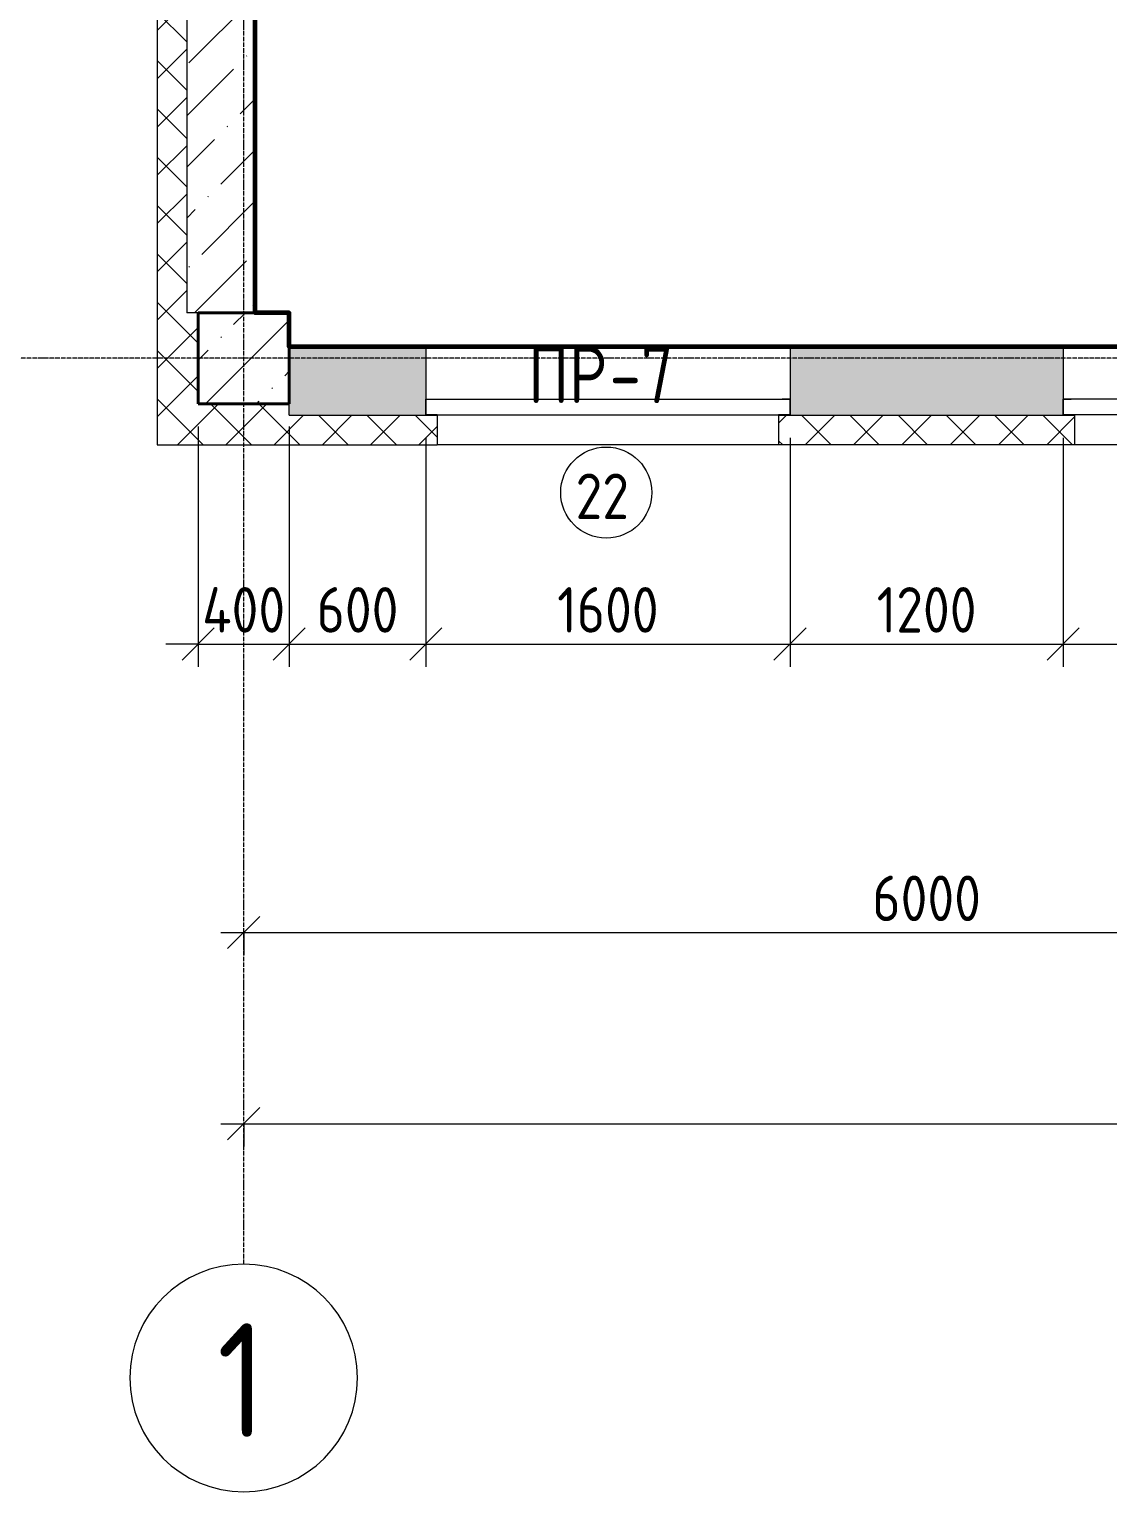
# Model space of a CAD drawing. Header units: millimetres. Extents: x -56773 to 221258, y -262288 to 26541.
# Drawn here: x -19258 to -14520, y -60839 to -54414 of the extents above; entities that cross this region are included whole.
import ezdxf

# ---------------------------------------------------------------- set-up
doc = ezdxf.new("R2010")
doc.units = ezdxf.units.MM
doc.linetypes.add('ADSK_Линия сетки', pattern=[25, 20, -2.5, 0, -2.5])
for name, color, linetype, lineweight in [('3.1 Штукатурка внешн стен для инвесторов', 5, 'Continuous', 60), ('_ Окна', 7, 'Continuous', 18), ('Марки', 7, 'Continuous', 20), ('Марки окон', 7, 'Continuous', 20), ('Несущие колонны', 7, 'Continuous', 18), ('Окна', 7, 'Continuous', 9), ('Оси', 7, 'Continuous', 9), ('Размеры', 7, 'Continuous', 9), ('Стены внутренние', 7, 'Continuous', 18), ('Стены наружные', 7, 'Continuous', 18), ('Стены несущие', 7, 'Continuous', 30), ('Стены отделка', 7, 'Continuous', 30), ('Стены штриховка', 7, 'Continuous', 9)]:
    doc.layers.add(name, color=color, linetype=linetype, lineweight=lineweight)
doc.styles.add('GOST Common', font='', dxfattribs={"width": 0.9, "height": 500})
doc.styles.add('GOST Common_2', font='', dxfattribs={"width": 0.9, "height": 250})
doc.styles.add('GOST Common_3', font='', dxfattribs={"width": 0.9, "height": 200})
doc.styles.add('GOST Common_5', font='', dxfattribs={"width": 0.85, "height": 250})
doc.styles.get('GOST Common').set_extended_font_data('GOST Common')
doc.styles.get('GOST Common_2').set_extended_font_data('GOST Common')
doc.styles.get('GOST Common_3').set_extended_font_data('GOST Common')
doc.styles.get('GOST Common_5').set_extended_font_data('GOST Common')
doc.dimstyles.new('ADSK_Основной_2_0', dxfattribs={"dimscale": 304.8, "dimtxt": 201.142999, "dimasz": 0.463911, "dimexe": 0.328084, "dimexo": 0.328084, "dimgap": 0.164042, "dimtad": 1, "dimdec": 3, "dimrnd": 0.001, "dimdsep": 46, "dimtxsty": 'GOST Common_3', "dimblk1": 'OBLIQUE', "dimblk2": 'OBLIQUE', "dimsah": 1, "dimcen": 0.09, "dimdle": 0.328084, "dimazin": 2, "dimtfac": 1, "dimtdec": 4, "dimtix": 1, "dimtmove": 0, "dimatfit": 3, "dimfxl": 1, "dimtvp": 1, "dimtolj": 1, "dimtzin": 0, "dimlwd": 20, "dimlwe": 20, "dimarcsym": 2})
pattern_1 = [(45, (1283.93, -48864.63), (84.18955, 308.69595), [396.875, -79.375, 3.353, -76.022])]
pattern_2 = [(45, (1283.93, -48864.63), (-106.066, 106.066), []), (135, (1283.93, -48864.63), (-106.066, -106.066), [])]

# ---------------------------------------------------------------- blocks, each defined once
blk = doc.blocks.new('ADSK_КолоннаЖБ_Прямоугольная - 400x400 мм-1807142-Кладочный план 1-го этажа')
at = {"layer": 'Несущие колонны', "lineweight": 40}
for p, q in [((-200, 200), (200, 200)), ((-200, -200), (-200, 200)), ((200, 200), (200, -200)), ((200, -200), (-200, -200))]:
    blk.add_line(p, q, dxfattribs=at)
blk = doc.blocks.new('ОКНО L03 _2СТ_RS - ОК-1_1600х2000h_противоударное-3556409-Кладочный план 1-го этажа')
at = {"layer": '_ Окна'}
for p, q in [((-838.1, 149), (761.9, 149)), ((-838.1, 149), (-838.1, 79)), ((-838.1, 149), (-833.1, 149)), ((761.9, 149), (756.9, 149)), ((761.9, 149), (761.9, 79)), ((-838.1, 79), (761.9, 79)), ((-838.1, 79), (-803.1, 79)), ((761.9, 79), (726.9, 79))]:
    blk.add_line(p, q, dxfattribs=at)
blk = doc.blocks.new('ОКНО L03 _2СТ_RS - ОК-1_1600х2000h_противоударное-3556404-Кладочный план 1-го этажа')
at = {"layer": '_ Окна'}
for p, q in [((-838.1, -79), (761.9, -79)), ((-838.1, -149), (-838.1, -79)), ((-838.1, -79), (-803.1, -79)), ((761.9, -79), (726.9, -79)), ((761.9, -149), (761.9, -79)), ((-838.1, -149), (761.9, -149)), ((-838.1, -149), (-833.1, -149)), ((761.9, -149), (756.9, -149))]:
    blk.add_line(p, q, dxfattribs=at)
blk = doc.blocks.new('Ось сетки - Круг_Ø10 мм-8259-Кладочный план 1-го этажа')
at = {"layer": 'Оси', "lineweight": 20}
for start, end in [(360, 180), (180, 360)]:
    blk.add_arc((0, 0), 5, start, end, dxfattribs=at)
blk = doc.blocks.new('_Oblique')
at = {"color": 0, "linetype": 'ByBlock', "lineweight": -2}
blk.add_line((-0.5, -0.5), (0.5, 0.5), dxfattribs=at)
blk = doc.blocks.new('*D4351')
at = {"layer": 'Defpoints', "color": 0, "lineweight": 25, "transparency": 16777216}
for p in [(-18316.1, -58281.9), (-12316.1, -58281.9), (-12316.1, -58381.9)]:
    blk.add_point(p, dxfattribs=at)
at = {"layer": 'Размеры', "color": 0, "lineweight": 20, "transparency": 16777216}
for p, q in [((-18416.1, -58381.9), (-12216.1, -58381.9)), ((-18316.1, -58381.9), (-18316.1, -58481.9)), ((-12316.1, -58381.9), (-12316.1, -58481.9))]:
    blk.add_line(p, q, dxfattribs=at)
at = {"layer": 'Размеры', "color": 0, "lineweight": 20, "transparency": 16777216, "xscale": 141.4, "yscale": 141.4, "zscale": 141.4, "rotation": 180}
blk.add_blockref('_Oblique', (-18316.1, -58381.9), dxfattribs=at)
at = {"layer": 'Размеры', "color": 0, "lineweight": 20, "transparency": 16777216, "xscale": 141.4, "yscale": 141.4, "zscale": 141.4}
blk.add_blockref('_Oblique', (-12316.1, -58381.9), dxfattribs=at)
at = {"layer": 'Размеры', "color": 0, "lineweight": 9, "transparency": 16777216, "insert": (-15316.1, -58231.9), "char_height": 200, "width": 605.475, "attachment_point": 5, "style": 'GOST Common_3'}
blk.add_mtext('\\A1;6000', dxfattribs=at)
blk = doc.blocks.new('*D4375')
at = {"layer": 'Defpoints', "color": 0, "lineweight": 25, "transparency": 16777216}
for p in [(-18316.1, -59121.9), (62883.9, -59121.9), (62883.9, -59221.9)]:
    blk.add_point(p, dxfattribs=at)
at = {"layer": 'Размеры', "color": 0, "lineweight": 20, "transparency": 16777216}
for p, q in [((-18416.1, -59221.9), (62983.9, -59221.9)), ((-18316.1, -59221.9), (-18316.1, -59321.9)), ((62883.9, -59221.9), (62883.9, -59321.9))]:
    blk.add_line(p, q, dxfattribs=at)
at = {"layer": 'Размеры', "color": 0, "lineweight": 20, "transparency": 16777216, "xscale": 141.4, "yscale": 141.4, "zscale": 141.4, "rotation": 180}
blk.add_blockref('_Oblique', (-18316.1, -59221.9), dxfattribs=at)
at = {"layer": 'Размеры', "color": 0, "lineweight": 20, "transparency": 16777216, "xscale": 141.4, "yscale": 141.4, "zscale": 141.4}
blk.add_blockref('_Oblique', (62883.9, -59221.9), dxfattribs=at)
at = {"layer": 'Размеры', "color": 0, "lineweight": 9, "transparency": 16777216, "insert": (22283.9, -59071.9), "char_height": 200, "width": 711.842, "attachment_point": 5, "style": 'GOST Common_3'}
blk.add_mtext('\\A1;81200', dxfattribs=at)
blk = doc.blocks.new('*D4294')
at = {"layer": 'Defpoints', "color": 0, "lineweight": 25, "transparency": 16777216}
for p in [(-18516.1, -56059.7), (-18116.1, -56059.7), (-18116.1, -57114.8)]:
    blk.add_point(p, dxfattribs=at)
at = {"layer": 'Размеры', "color": 0, "lineweight": 20, "transparency": 16777216}
for p, q in [((-18516.1, -56159.7), (-18516.1, -57214.8)), ((-18116.1, -56159.7), (-18116.1, -57214.8)), ((-18516.1, -57114.8), (-18657.5, -57114.8)), ((-18516.1, -57114.8), (-18116.1, -57114.8)), ((-18116.1, -57114.8), (-17974.7, -57114.8))]:
    blk.add_line(p, q, dxfattribs=at)
at = {"layer": 'Размеры', "color": 0, "lineweight": 20, "transparency": 16777216, "xscale": 141.4, "yscale": 141.4, "zscale": 141.4}
blk.add_blockref('_Oblique', (-18516.1, -57114.8), dxfattribs=at)
at = {"layer": 'Размеры', "color": 0, "lineweight": 20, "transparency": 16777216, "xscale": 141.4, "yscale": 141.4, "zscale": 141.4, "rotation": 180}
blk.add_blockref('_Oblique', (-18116.1, -57114.8), dxfattribs=at)
at = {"layer": 'Размеры', "color": 0, "lineweight": 9, "transparency": 16777216, "insert": (-18316.1, -56964.8), "char_height": 200, "width": 474.561, "attachment_point": 5, "style": 'GOST Common_3'}
blk.add_mtext('\\A1;400', dxfattribs=at)
blk = doc.blocks.new('*D4295')
at = {"layer": 'Defpoints', "color": 0, "lineweight": 25, "transparency": 16777216}
for p in [(-18116.1, -56059.7), (-17516.1, -56108.7), (-17516.1, -57114.8)]:
    blk.add_point(p, dxfattribs=at)
at = {"layer": 'Размеры', "color": 0, "lineweight": 20, "transparency": 16777216}
for p, q in [((-18116.1, -56159.7), (-18116.1, -57214.8)), ((-17516.1, -56208.7), (-17516.1, -57214.8)), ((-18216.1, -57114.8), (-17416.1, -57114.8))]:
    blk.add_line(p, q, dxfattribs=at)
at = {"layer": 'Размеры', "color": 0, "lineweight": 20, "transparency": 16777216, "xscale": 141.4, "yscale": 141.4, "zscale": 141.4, "rotation": 180}
blk.add_blockref('_Oblique', (-18116.1, -57114.8), dxfattribs=at)
at = {"layer": 'Размеры', "color": 0, "lineweight": 20, "transparency": 16777216, "xscale": 141.4, "yscale": 141.4, "zscale": 141.4}
blk.add_blockref('_Oblique', (-17516.1, -57114.8), dxfattribs=at)
at = {"layer": 'Размеры', "color": 0, "lineweight": 9, "transparency": 16777216, "insert": (-17816.1, -56964.8), "char_height": 200, "width": 454.106, "attachment_point": 5, "style": 'GOST Common_3'}
blk.add_mtext('\\A1;600', dxfattribs=at)
blk = doc.blocks.new('*D4296')
at = {"layer": 'Defpoints', "color": 0, "lineweight": 25, "transparency": 16777216}
for p in [(-17516.1, -56108.7), (-15916.1, -56108.7), (-15916.1, -57114.8)]:
    blk.add_point(p, dxfattribs=at)
at = {"layer": 'Размеры', "color": 0, "lineweight": 20, "transparency": 16777216}
for p, q in [((-17516.1, -56208.7), (-17516.1, -57214.8)), ((-15916.1, -56208.7), (-15916.1, -57214.8)), ((-17616.1, -57114.8), (-15816.1, -57114.8))]:
    blk.add_line(p, q, dxfattribs=at)
at = {"layer": 'Размеры', "color": 0, "lineweight": 20, "transparency": 16777216, "xscale": 141.4, "yscale": 141.4, "zscale": 141.4, "rotation": 180}
blk.add_blockref('_Oblique', (-17516.1, -57114.8), dxfattribs=at)
at = {"layer": 'Размеры', "color": 0, "lineweight": 20, "transparency": 16777216, "xscale": 141.4, "yscale": 141.4, "zscale": 141.4}
blk.add_blockref('_Oblique', (-15916.1, -57114.8), dxfattribs=at)
at = {"layer": 'Размеры', "color": 0, "lineweight": 9, "transparency": 16777216, "insert": (-16716.1, -56964.8), "char_height": 200, "width": 560.473, "attachment_point": 5, "style": 'GOST Common_3'}
blk.add_mtext('\\A1;1600', dxfattribs=at)
blk = doc.blocks.new('*D4297')
at = {"layer": 'Defpoints', "color": 0, "lineweight": 25, "transparency": 16777216}
for p in [(-15916.1, -56108.7), (-14716.1, -56108.7), (-14716.1, -57114.8)]:
    blk.add_point(p, dxfattribs=at)
at = {"layer": 'Размеры', "color": 0, "lineweight": 20, "transparency": 16777216}
for p, q in [((-15916.1, -56208.7), (-15916.1, -57214.8)), ((-14716.1, -56208.7), (-14716.1, -57214.8)), ((-16016.1, -57114.8), (-14616.1, -57114.8))]:
    blk.add_line(p, q, dxfattribs=at)
at = {"layer": 'Размеры', "color": 0, "lineweight": 20, "transparency": 16777216, "xscale": 141.4, "yscale": 141.4, "zscale": 141.4, "rotation": 180}
blk.add_blockref('_Oblique', (-15916.1, -57114.8), dxfattribs=at)
at = {"layer": 'Размеры', "color": 0, "lineweight": 20, "transparency": 16777216, "xscale": 141.4, "yscale": 141.4, "zscale": 141.4}
blk.add_blockref('_Oblique', (-14716.1, -57114.8), dxfattribs=at)
at = {"layer": 'Размеры', "color": 0, "lineweight": 9, "transparency": 16777216, "insert": (-15316.1, -56964.8), "char_height": 200, "width": 560.473, "attachment_point": 5, "style": 'GOST Common_3'}
blk.add_mtext('\\A1;1200', dxfattribs=at)
blk = doc.blocks.new('*D4298')
at = {"layer": 'Defpoints', "color": 0, "lineweight": 25, "transparency": 16777216}
for p in [(-14716.1, -56108.7), (-13116.1, -56108.7), (-13116.1, -57114.8)]:
    blk.add_point(p, dxfattribs=at)
at = {"layer": 'Размеры', "color": 0, "lineweight": 20, "transparency": 16777216}
for p, q in [((-14716.1, -56208.7), (-14716.1, -57214.8)), ((-13116.1, -56208.7), (-13116.1, -57214.8)), ((-14816.1, -57114.8), (-13016.1, -57114.8))]:
    blk.add_line(p, q, dxfattribs=at)
at = {"layer": 'Размеры', "color": 0, "lineweight": 20, "transparency": 16777216, "xscale": 141.4, "yscale": 141.4, "zscale": 141.4, "rotation": 180}
blk.add_blockref('_Oblique', (-14716.1, -57114.8), dxfattribs=at)
at = {"layer": 'Размеры', "color": 0, "lineweight": 20, "transparency": 16777216, "xscale": 141.4, "yscale": 141.4, "zscale": 141.4}
blk.add_blockref('_Oblique', (-13116.1, -57114.8), dxfattribs=at)
at = {"layer": 'Размеры', "color": 0, "lineweight": 9, "transparency": 16777216, "insert": (-13916.1, -56964.8), "char_height": 200, "width": 560.473, "attachment_point": 5, "style": 'GOST Common_3'}
blk.add_mtext('\\A1;1600', dxfattribs=at)
blk = doc.blocks.new('М_окна1 - Маркировка типоразмера-1510237-Кладочный план 1-го этажа')
at = {"layer": 'Марки окон'}
blk.add_circle((0, 0), 2, dxfattribs=at)

msp = doc.modelspace()

# ---------------------------------------------------------------- hatches: boundary and pattern name
at = {"layer": 'Несущие колонны', "lineweight": 9}
h = msp.add_hatch(dxfattribs=at)
h.set_pattern_fill('FP_3', color=256, style=0, pattern_type=2)
h.set_pattern_definition([(45, (1283.93, -48864.63), (-224.5064, 224.5064), []), (45, (1508.44, -48864.63), (-224.5064, 224.5064), [396.875, -79.375, 3.353, -76.022])])
h.paths.add_polyline_path([(-18183.8506, -56059.6624), (-18116.0657, -56059.6624), (-18116.0657, -55659.6624), (-18516.0657, -55659.6624), (-18516.0657, -56059.6624)])
at = {"layer": 'Стены внутренние', "lineweight": 9}
h = msp.add_hatch(dxfattribs=at)
h.set_pattern_fill('FP_1', color=256, style=0, pattern_type=2)
h.set_pattern_definition(pattern_1)
h.paths.add_polyline_path([(-18566.0657, -55659.6624), (-18266.0657, -55659.6624), (-18266.0657, -52259.6624), (-18565.0657, -52259.6624), (-18566.0657, -53855.1206)])
h.paths.add_polyline_path([(-18566.0657, -50709.6624), (-18565.0657, -50709.6624), (-18565.0657, -50659.6624), (-18266.0657, -50659.6624), (-18266.0657, -50059.6624), (-18566.0657, -50059.6624)])
h.paths.add_polyline_path([(-18266.0657, -49659.6624), (-18266.0657, -48459.6624), (-18565.0657, -48459.6624), (-18566.0657, -49659.6624)])
h.paths.add_polyline_path([(-18565.0657, -46909.6624), (-18565.0657, -46859.6624), (-18266.0657, -46859.6624), (-18266.0657, -45659.6624), (-18566.0657, -45659.6624), (-18566.0657, -46909.6624)])
h.paths.add_polyline_path([(-18266.0657, -45259.6624), (-18266.0657, -44659.6624), (-18565.0657, -44659.6624), (-18566.0657, -45259.6624)])
h.paths.add_polyline_path([(-18565.0657, -43109.6624), (-18565.0657, -43059.6624), (-18266.0657, -43059.6624), (-18266.0657, -41859.6624), (-18565.0657, -41859.6624), (-18566.0657, -43109.6624)])
h.paths.add_polyline_path([(-18566.0657, -40309.6624), (-18565.0657, -40309.6624), (-18565.0657, -40259.6624), (-18266.0657, -40259.6624), (-18266.0657, -39659.6624), (-18566.0657, -39659.6624)])
h.paths.add_polyline_path([(-18266.0657, -39259.6624), (-18266.0657, -37859.6624), (-18566.0657, -37859.6624), (-18566.0657, -39259.6624)])
h = msp.add_hatch(dxfattribs=at)
h.set_pattern_fill('FP_1', color=256, style=0, pattern_type=2)
h.set_pattern_definition(pattern_1)
h.paths.add_polyline_path([(61329.6592, -56109.6624), (62683.9343, -56109.6624), (62683.9343, -55809.6624), (60083.9343, -55809.6624), (60083.9343, -56108.6624), (60033.9343, -56109.6624)])
h.paths.add_polyline_path([(57733.9343, -56109.6624), (57733.9343, -56108.6624), (57683.9343, -56108.6624), (57683.9343, -55809.6624), (57083.9343, -55809.6624), (57083.9343, -56109.6624)])
h.paths.add_polyline_path([(43433.9343, -56109.6624), (44683.9343, -56108.6624), (44683.9343, -55809.6624), (43483.9343, -55809.6624), (43483.9343, -56108.6624), (43433.9343, -56108.6624)])
h.paths.add_polyline_path([(41933.9343, -56109.6624), (41933.9343, -56108.6624), (41883.9343, -56108.6624), (41883.9343, -55809.6624), (41283.9343, -55809.6624), (41283.9343, -56109.6624)])
h.paths.add_polyline_path([(40715.0455, -56109.6624), (40883.9343, -56109.6624), (40883.9343, -55809.6624), (40283.9343, -55809.6624), (40283.9343, -56108.6624), (40233.9343, -56109.6624)])
h.paths.add_polyline_path([(56033.9343, -56109.6624), (56683.9343, -56109.6624), (56683.9343, -55809.6624), (56083.9343, -55809.6624), (56083.9343, -56108.6624), (56033.9343, -56108.6624)])
h.paths.add_polyline_path([(38733.9343, -56109.6624), (38733.9343, -56108.6624), (38683.9343, -56108.6624), (38683.9343, -55809.6624), (37483.9343, -55809.6624), (37483.9343, -56108.6624), (37770.1007, -56109.6624)])
h.paths.add_polyline_path([(47283.9343, -56109.6624), (48183.9343, -56108.6624), (48183.9343, -55809.6624), (47283.9343, -55809.6624)])
h.paths.add_polyline_path([(46883.9343, -56109.6624), (46883.9343, -55809.6624), (46283.9343, -55809.6624), (46283.9343, -56108.6624), (46604.9351, -56109.6624)])
h.paths.add_polyline_path([(53233.9343, -56109.6624), (54483.9343, -56108.6624), (54483.9343, -55809.6624), (53283.9343, -55809.6624), (53283.9343, -56108.6624), (53233.9343, -56108.6624)])
h.paths.add_polyline_path([(50683.9343, -56109.6624), (50683.9343, -55809.6624), (49783.9343, -55809.6624), (49783.9343, -56108.6624), (49733.9343, -56109.6624)])
h.paths.add_polyline_path([(51083.9343, -56109.6624), (51683.9343, -56108.6624), (51683.9343, -55809.6624), (51083.9343, -55809.6624)])
h.paths.add_polyline_path([(29933.9343, -56109.6624), (29933.9343, -56108.6624), (29883.9343, -56108.6624), (29883.9343, -55809.6624), (29283.9343, -55809.6624), (29283.9343, -56109.6624)])
h.paths.add_polyline_path([(31880.2111, -56109.6624), (32683.9343, -56108.6624), (32683.9343, -55809.6624), (31483.9343, -55809.6624), (31483.9343, -56108.6624), (31433.9343, -56109.6624)])
h.paths.add_polyline_path([(34233.9343, -56109.6624), (34883.9343, -56109.6624), (34883.9343, -55809.6624), (34283.9343, -55809.6624), (34283.9343, -56108.6624), (34233.9343, -56108.6624)])
h.paths.add_polyline_path([(28233.9343, -56109.6624), (28883.9343, -56109.6624), (28883.9343, -55809.6624), (28283.9343, -55809.6624), (28283.9343, -56108.6624), (28233.9343, -56108.6624)])
h.paths.add_polyline_path([(26733.9343, -56109.6624), (26733.9343, -56108.6624), (26683.9343, -56108.6624), (26683.9343, -55809.6624), (25483.9343, -55809.6624), (25483.9343, -56108.6624), (25990.3215, -56109.6624)])
h.paths.add_polyline_path([(35283.9343, -56109.6624), (35883.9343, -56108.6624), (35883.9343, -55809.6624), (35283.9343, -55809.6624)])
h.paths.add_polyline_path([(23933.9343, -56109.6624), (23933.9343, -56108.6624), (23883.9343, -56108.6624), (23883.9343, -55809.6624), (23283.9343, -55809.6624), (23283.9343, -56109.6624)])
h.paths.add_polyline_path([(22233.9343, -56109.6624), (22883.9343, -56109.6624), (22883.9343, -55809.6624), (22283.9343, -55809.6624), (22283.9343, -56108.6624), (22233.9343, -56108.6624)])
h.paths.add_polyline_path([(20733.9343, -56109.6624), (20733.9343, -56108.6624), (20683.9343, -56108.6624), (20683.9343, -55809.6624), (19483.9343, -55809.6624), (19483.9343, -56108.6624), (20100.4319, -56109.6624)])
h.paths.add_polyline_path([(17933.9343, -56109.6624), (17933.9343, -56108.6624), (17883.9343, -56108.6624), (17883.9343, -55809.6624), (17283.9343, -55809.6624), (17283.9343, -56109.6624)])
h.paths.add_polyline_path([(16883.9343, -56109.6624), (16883.9343, -55809.6624), (16283.9343, -55809.6624), (16283.9343, -56109.6624)])
h.paths.add_polyline_path([(15883.9343, -56109.6624), (15883.9343, -55809.6624), (15623.9343, -55809.6624), (15623.9343, -56109.6624), (15683.0147, -56109.6624)])
h.paths.add_polyline_path([(13943.9343, -56109.6624), (13943.9343, -55809.6624), (12483.9343, -55809.6624), (12483.9343, -56108.6624), (12738.0699, -56109.6624)])
h.paths.add_polyline_path([(9233.9343, -56109.6624), (9883.9343, -56109.6624), (9883.9343, -55809.6624), (9283.9343, -55809.6624), (9283.9343, -56108.6624), (9233.9343, -56108.6624)])
h.paths.add_polyline_path([(-1716.0657, -56109.6624), (-1116.0657, -56108.6624), (-1116.0657, -55809.6624), (-1716.0657, -55809.6624)])
h.paths.add_polyline_path([(-2116.0657, -56109.6624), (-2116.0657, -55809.6624), (-2716.0657, -55809.6624), (-2716.0657, -56108.6624), (-2766.0657, -56109.6624)])
h.paths.add_polyline_path([(10529.3613, -56109.6624), (10883.9343, -56108.6624), (10883.9343, -55809.6624), (10283.9343, -55809.6624), (10283.9343, -56109.6624)])
h.paths.add_polyline_path([(-4266.0657, -56109.6624), (-4266.0657, -56108.6624), (-4316.0657, -56108.6624), (-4316.0657, -55809.6624), (-5516.0657, -55809.6624), (-5516.0657, -56108.6624), (-5566.0657, -56109.6624)])
h.paths.add_polyline_path([(433.9343, -56109.6624), (1683.9343, -56108.6624), (1683.9343, -55809.6624), (483.9343, -55809.6624), (483.9343, -56108.6624), (433.9343, -56108.6624)])
h.paths.add_polyline_path([(6848.1803, -56109.6624), (7683.9343, -56108.6624), (7683.9343, -55809.6624), (6483.9343, -55809.6624), (6483.9343, -56108.6624), (6433.9343, -56109.6624)])
h.paths.add_polyline_path([(4283.9343, -56109.6624), (4883.9343, -56108.6624), (4883.9343, -55809.6624), (4283.9343, -55809.6624)])
h.paths.add_polyline_path([(3883.9343, -56109.6624), (3883.9343, -55809.6624), (3283.9343, -55809.6624), (3283.9343, -56108.6624), (3233.9343, -56109.6624)])
h.paths.add_polyline_path([(-9366.0657, -56109.6624), (-8116.0657, -56109.6624), (-8116.0657, -55809.6624), (-9316.0657, -55809.6624), (-9316.0657, -56108.6624), (-9366.0657, -56108.6624)])
h.paths.add_polyline_path([(-10866.0657, -56109.6624), (-10866.0657, -56108.6624), (-10916.0657, -56108.6624), (-10916.0657, -55809.6624), (-12116.0657, -55809.6624), (-12116.0657, -56109.6624)])
h.paths.add_polyline_path([(-7716.0657, -56109.6624), (-7116.0657, -56108.6624), (-7116.0657, -55809.6624), (-7716.0657, -55809.6624)])
h.paths.add_polyline_path([(-18116.0657, -56109.6624), (-17516.0657, -56108.6624), (-17516.0657, -55809.6624), (-18116.0657, -55809.6624)])
h.paths.add_polyline_path([(-15238.9058, -56109.6624), (-14716.0657, -56108.6624), (-14716.0657, -55809.6624), (-15916.0657, -55809.6624), (-15916.0657, -56108.6624), (-15966.0657, -56109.6624)])
h.paths.add_polyline_path([(-13166.0657, -56109.6624), (-12516.0657, -56109.6624), (-12516.0657, -55809.6624), (-13116.0657, -55809.6624), (-13116.0657, -56108.6624), (-13166.0657, -56108.6624)])
at = {"layer": 'Стены наружные', "lineweight": 9}
h = msp.add_hatch(dxfattribs=at)
h.set_pattern_fill('FP_4', color=256, style=0, pattern_type=2)
h.set_pattern_definition(pattern_2)
h.paths.add_polyline_path([(-18566.0657, -55659.6624), (-18566.0657, -52209.6624), (-18696.0657, -52209.6624), (-18696.0657, -55659.6624)])
h.paths.add_polyline_path([(-18696.0657, -50709.6624), (-18566.0657, -50709.6624), (-18566.0657, -48409.6624), (-18696.0657, -48409.6624), (-18696.0657, -48702.4494)])
h.paths.add_polyline_path([(-18566.0657, -46909.6624), (-18566.0657, -44609.6624), (-18696.0657, -44609.6624), (-18696.0657, -46909.6624)])
h.paths.add_polyline_path([(-18696.0657, -43109.6624), (-18566.0657, -43109.6624), (-18566.0657, -41809.6624), (-18696.0657, -41809.6624)])
h.paths.add_polyline_path([(-18566.0657, -40309.6624), (-18566.0657, -38039.6624), (-18696.0657, -38039.6624), (-18696.0657, -40309.6624)])
h = msp.add_hatch(dxfattribs=at)
h.set_pattern_fill('FP_4', color=256, style=0, pattern_type=2)
h.set_pattern_definition(pattern_2)
h.paths.add_polyline_path([(-18696.0657, -56239.6624), (-18516.0657, -56239.6624), (-18516.0657, -55659.6624), (-18696.0657, -55659.6624)])
h = msp.add_hatch(dxfattribs=at)
h.set_pattern_fill('FP_4', color=256, style=0, pattern_type=2)
h.set_pattern_definition(pattern_2)
h.paths.add_polyline_path([(-18183.8506, -56109.6624), (-18116.0657, -56109.6624), (-18116.0657, -56059.6624), (-18516.0657, -56059.6624), (-18516.0657, -56109.6624)])
h = msp.add_hatch(dxfattribs=at)
h.set_pattern_fill('FP_4', color=256, style=0, pattern_type=2)
h.set_pattern_definition(pattern_2)
h.paths.add_polyline_path([(62683.9343, -56239.6624), (62683.9343, -56109.6624), (60033.9343, -56109.6624), (60033.9343, -56239.6624), (61329.6592, -56239.6624)])
h.paths.add_polyline_path([(44733.9343, -56239.6624), (44733.9343, -56109.6624), (43433.9343, -56109.6624), (43433.9343, -56239.6624), (43659.9903, -56239.6624)])
h.paths.add_polyline_path([(46233.9343, -56239.6624), (48233.9343, -56239.6624), (48233.9343, -56109.6624), (46233.9343, -56109.6624)])
h.paths.add_polyline_path([(56033.9343, -56239.6624), (57733.9343, -56239.6624), (57733.9343, -56109.6624), (56033.9343, -56109.6624)])
h.paths.add_polyline_path([(40715.0455, -56239.6624), (41933.9343, -56239.6624), (41933.9343, -56109.6624), (40233.9343, -56109.6624), (40233.9343, -56239.6624)])
h.paths.add_polyline_path([(54533.9343, -56239.6624), (54533.9343, -56109.6624), (53233.9343, -56109.6624), (53233.9343, -56239.6624)])
h.paths.add_polyline_path([(49733.9343, -56239.6624), (51733.9343, -56239.6624), (51733.9343, -56109.6624), (49733.9343, -56109.6624)])
h.paths.add_polyline_path([(38733.9343, -56239.6624), (38733.9343, -56109.6624), (37433.9343, -56109.6624), (37433.9343, -56239.6624), (37770.1007, -56239.6624)])
h.paths.add_polyline_path([(26733.9343, -56239.6624), (26733.9343, -56109.6624), (25433.9343, -56109.6624), (25433.9343, -56239.6624), (25990.3215, -56239.6624)])
h.paths.add_polyline_path([(28233.9343, -56239.6624), (29933.9343, -56239.6624), (29933.9343, -56109.6624), (28233.9343, -56109.6624)])
h.paths.add_polyline_path([(23933.9343, -56239.6624), (23933.9343, -56109.6624), (22233.9343, -56109.6624), (22233.9343, -56239.6624), (23045.3767, -56239.6624)])
h.paths.add_polyline_path([(35933.9343, -56239.6624), (35933.9343, -56109.6624), (34233.9343, -56109.6624), (34233.9343, -56239.6624), (34825.1559, -56239.6624)])
h.paths.add_polyline_path([(32733.9343, -56239.6624), (32733.9343, -56109.6624), (31433.9343, -56109.6624), (31433.9343, -56239.6624), (31880.2111, -56239.6624)])
h.paths.add_polyline_path([(19433.9343, -56239.6624), (20733.9343, -56239.6624), (20733.9343, -56109.6624), (19433.9343, -56109.6624)])
h.paths.add_polyline_path([(17933.9343, -56239.6624), (17933.9343, -56109.6624), (15623.9343, -56109.6624), (15623.9343, -56239.6624), (17155.4871, -56239.6624)])
h.paths.add_polyline_path([(12738.0699, -56239.6624), (13943.9343, -56239.6624), (13943.9343, -56109.6624), (12433.9343, -56109.6624), (12433.9343, -56239.6624)])
h.paths.add_polyline_path([(10933.9343, -56239.6624), (10933.9343, -56109.6624), (9233.9343, -56109.6624), (9233.9343, -56239.6624), (10529.3613, -56239.6624)])
h.paths.add_polyline_path([(6848.1803, -56239.6624), (7733.9343, -56239.6624), (7733.9343, -56109.6624), (6433.9343, -56109.6624), (6433.9343, -56239.6624)])
h.paths.add_polyline_path([(4933.9343, -56239.6624), (4933.9343, -56109.6624), (3233.9343, -56109.6624), (3233.9343, -56239.6624)])
h.paths.add_polyline_path([(-1066.0657, -56239.6624), (-1066.0657, -56109.6624), (-2766.0657, -56109.6624), (-2766.0657, -56239.6624)])
h.paths.add_polyline_path([(433.9343, -56239.6624), (1733.9343, -56239.6624), (1733.9343, -56109.6624), (433.9343, -56109.6624)])
h.paths.add_polyline_path([(-10866.0657, -56239.6624), (-10866.0657, -56109.6624), (-13166.0657, -56109.6624), (-13166.0657, -56239.6624), (-12293.961, -56239.6624)])
h.paths.add_polyline_path([(-15966.0657, -56239.6624), (-14666.0657, -56239.6624), (-14666.0657, -56109.6624), (-15966.0657, -56109.6624)])
h.paths.add_polyline_path([(-4266.0657, -56239.6624), (-4266.0657, -56109.6624), (-5566.0657, -56109.6624), (-5566.0657, -56239.6624)])
h.paths.add_polyline_path([(-18183.8506, -56239.6624), (-17466.0657, -56239.6624), (-17466.0657, -56109.6624), (-18516.0657, -56109.6624), (-18516.0657, -56239.6624)])
h.paths.add_polyline_path([(-7066.0657, -56239.6624), (-7066.0657, -56109.6624), (-9366.0657, -56109.6624), (-9366.0657, -56239.6624), (-9349.0162, -56239.6624)])

# ---------------------------------------------------------------- linework, layer by layer
at = {"layer": '3.1 Штукатурка внешн стен для инвесторов'}
msp.add_lwpolyline([(-12591.0657, -55809.6624), (-18116.0657, -55809.6624), (-18116.0657, -55659.6624), (-18266.0657, -55659.6624), (-18266.0657, -50059.6624), (-18116.0657, -50059.6624), (-18116.0657, -49659.6624)], dxfattribs=at)
at = {"layer": 'Несущие колонны', "lineweight": 9}
for p, q in [((-18116.0657, -55659.6624), (-18516.0657, -55659.6624)), ((-18516.0657, -55659.6624), (-18516.0657, -56059.6624)), ((-18116.0657, -56059.6624), (-18116.0657, -55659.6624)), ((-18516.0657, -56059.6624), (-18116.0657, -56059.6624))]:
    msp.add_line(p, q, dxfattribs=at)
at = {"layer": 'Оси', "linetype": 'ADSK_Линия сетки', "lineweight": 5}
for p, q in [((-18316.0657, -59838.5137), (-18316.0657, -24363.7173)), ((63681.4538, -55859.6624), (-23956.1623, -55859.6624))]:
    msp.add_line(p, q, dxfattribs=at)
at = {"layer": 'Стены внутренние', "lineweight": 5}
for p, q in [((-17516.0657, -55809.6624), (-15916.0657, -55809.6624)), ((-14716.0657, -55809.6624), (-13116.0657, -55809.6624))]:
    msp.add_line(p, q, dxfattribs=at)
at = {"layer": 'Стены наружные', "lineweight": 9}
for p, q in [((-15966.0657, -56239.6624), (-17466.0657, -56239.6624)), ((-13166.0657, -56239.6624), (-14666.0657, -56239.6624))]:
    msp.add_line(p, q, dxfattribs=at)
at = {"layer": 'Стены несущие', "lineweight": 9}
for p, q in [((-18266.0657, -55659.6624), (-18266.0657, -52809.6624)), ((-18516.0657, -55659.6624), (-18266.0657, -55659.6624)), ((-18116.0657, -55809.6624), (-17516.0657, -55809.6624)), ((-18116.0657, -55809.6624), (-18116.0657, -56059.6624)), ((-17516.0657, -55809.6624), (-17516.0657, -56108.6624)), ((-15916.0657, -55809.6624), (-14716.0657, -55809.6624)), ((-15916.0657, -55809.6624), (-15916.0657, -56108.6624)), ((-14716.0657, -55809.6624), (-14716.0657, -56108.6624)), ((-17466.0657, -56108.6624), (-17516.0657, -56108.6624)), ((-17466.0657, -56109.6624), (-17466.0657, -56108.6624)), ((-15916.0657, -56108.6624), (-15966.0657, -56108.6624)), ((-15966.0657, -56109.6624), (-15966.0657, -56108.6624)), ((-14666.0657, -56108.6624), (-14716.0657, -56108.6624)), ((-14666.0657, -56109.6624), (-14666.0657, -56108.6624))]:
    msp.add_line(p, q, dxfattribs=at)
at = {"layer": 'Стены отделка', "lineweight": 18}
for p, q in [((-18696.0657, -52209.6624), (-18696.0657, -55659.6624)), ((-18696.0657, -55659.6624), (-18696.0657, -56239.6624)), ((-18516.0657, -55659.6624), (-18566.0657, -55659.6624)), ((-18516.0657, -56059.6624), (-18516.0657, -55659.6624)), ((-18116.0657, -56059.6624), (-18516.0657, -56059.6624)), ((-18116.0657, -56109.6624), (-18116.0657, -56059.6624)), ((-17466.0657, -56109.6624), (-17466.0657, -56239.6624)), ((-15966.0657, -56109.6624), (-15966.0657, -56239.6624)), ((-14666.0657, -56109.6624), (-14666.0657, -56239.6624)), ((-18696.0657, -56239.6624), (-17466.0657, -56239.6624)), ((-14666.0657, -56239.6624), (-15966.0657, -56239.6624))]:
    msp.add_line(p, q, dxfattribs=at)
at = {"layer": 'Стены штриховка', "lineweight": 9}
for p, q in [((-18566.0657, -52209.6624), (-18566.0657, -55659.6624)), ((-18116.0657, -56109.6624), (-17466.0657, -56109.6624)), ((-15966.0657, -56109.6624), (-14666.0657, -56109.6624))]:
    msp.add_line(p, q, dxfattribs=at)

# ---------------------------------------------------------------- block references
at = {"layer": 'Марки окон', "xscale": 99.99999999999993, "yscale": 99.99999999999993, "zscale": 99.99999999999993}
msp.add_blockref('М_окна1 - Маркировка типоразмера-1510237-Кладочный план 1-го этажа', (-16723.5465, -56449.6624), dxfattribs=at)
at = {"layer": 'Несущие колонны', "lineweight": 40, "rotation": 89.9999999999999}
msp.add_blockref('ADSK_КолоннаЖБ_Прямоугольная - 400x400 мм-1807142-Кладочный план 1-го этажа', (-18316.0657, -55859.6624), dxfattribs=at)
at = {"layer": 'Окна'}
msp.add_blockref('ОКНО L03 _2СТ_RS - ОК-1_1600х2000h_противоударное-3556404-Кладочный план 1-го этажа', (-16677.9657, -55959.6624), dxfattribs=at)
at = {"layer": 'Окна', "rotation": 180}
msp.add_blockref('ОКНО L03 _2СТ_RS - ОК-1_1600х2000h_противоударное-3556409-Кладочный план 1-го этажа', (-13954.1657, -55959.6624), dxfattribs=at)
at = {"layer": 'Оси', "lineweight": 20, "xscale": 99.99999999999993, "yscale": 99.99999999999993, "zscale": 99.99999999999993}
msp.add_blockref('Ось сетки - Круг_Ø10 мм-8259-Кладочный план 1-го этажа', (-18316.0657, -60338.5137), dxfattribs=at)

# ---------------------------------------------------------------- texts
at = {"layer": 'Марки', "lineweight": 9, "char_height": 250, "attachment_point": 1, "style": 'GOST Common_5'}
for s, insert, width in [('ПР', (-17065.9965, -55806.6813), 432.91125), ('-7', (-16708.809, -55806.6813), 389.620125)]:
    msp.add_mtext(s, dxfattribs=dict(at, insert=insert, width=width))
at = {"layer": 'Марки окон', "lineweight": 5, "insert": (-16858.1039, -56365.8771), "char_height": 200, "width": 317.46825, "attachment_point": 1, "style": 'GOST Common_2'}
msp.add_mtext('22', dxfattribs=at)
at = {"layer": 'Оси', "insert": (-18432.9963, -60098.647), "char_height": 500, "width": 281.392312, "attachment_point": 1, "style": 'GOST Common'}
msp.add_mtext('\\fGOST Common|b0|i0|c204|p34|;\\W.9;1', dxfattribs=at)

# ---------------------------------------------------------------- dimensions: what is measured, and where the dimension line sits
at = {"layer": 'Размеры', "lineweight": 9}
for base, p1, p2, override, picture, middle in [((-18116.0657, -57114.8285), (-18516.0657, -56059.6624), (-18116.0657, -56059.6624), {"dimpost": '<>', "dimfxl": 400}, '*D4294', (-18316.0657, -56964.8285)), ((-17516.0657, -57114.8285), (-18116.0657, -56059.6624), (-17516.0657, -56108.6624), {"dimpost": '<>', "dimfxl": 601.997508}, '*D4295', (-17816.0657, -56964.8285)), ((-15916.0657, -57114.8285), (-17516.0657, -56108.6624), (-15916.0657, -56108.6624), {"dimpost": '<>', "dimfxl": 1600}, '*D4296', (-16716.0657, -56964.8285)), ((-14716.0657, -57114.8285), (-15916.0657, -56108.6624), (-14716.0657, -56108.6624), {"dimpost": '<>', "dimfxl": 1200}, '*D4297', (-15316.0657, -56964.8285)), ((-13116.0657, -57114.8285), (-14716.0657, -56108.6624), (-13116.0657, -56108.6624), {"dimpost": '<>', "dimfxl": 1600}, '*D4298', (-13916.0657, -56964.8285)), ((-12316.0657, -58381.8859), (-18316.0657, -58281.901), (-12316.0657, -58281.901), {"dimpost": '<>', "dimfxl": 6000}, '*D4351', (-15316.0657, -58231.8859)), ((62883.9343, -59221.8859), (-18316.0657, -59121.901), (62883.9343, -59121.901), {"dimpost": '<>', "dimfxl": 81200}, '*D4375', (22283.9343, -59071.8859))]:
    dim = msp.add_linear_dim(base=base, p1=p1, p2=p2, dimstyle='ADSK_Основной_2_0', override=override, dxfattribs=at)
    dim.commit()
    dim.dimension.update_dxf_attribs({"geometry": picture, "text_midpoint": middle})

doc.saveas('drawing.dxf')
